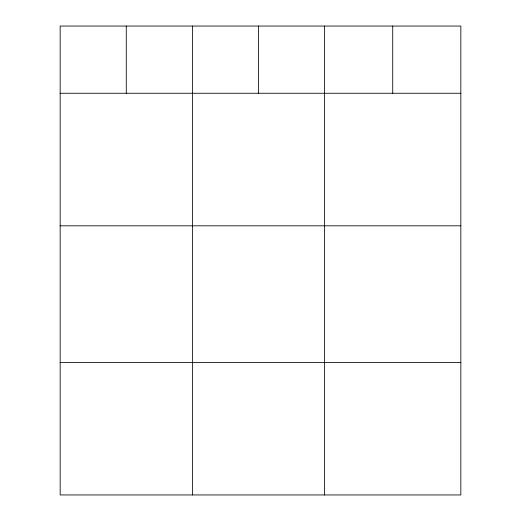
<?xml version="1.0" encoding="UTF-8"?>
<svg xmlns="http://www.w3.org/2000/svg" width="521" height="521" viewBox="0 0 521 521"><rect width="100%" height="100%" fill="white"/><g stroke="black" fill="none" stroke-linecap="round" stroke-linejoin="round"><path stroke-width="0.78" d="M460.838 93.259L460.838 494.95L60.162 494.95L60.162 26.05L460.838 26.05L460.838 93.259L60.162 93.259M60.162 225.821L460.838 225.821M60.162 362.395L460.838 362.395M392.723 26.05L392.723 93.259M324.609 26.05L324.609 494.95M258.494 26.05L258.494 93.259M192.386 26.05L192.386 494.95M126.271 26.05L126.271 93.259"/></g></svg>
